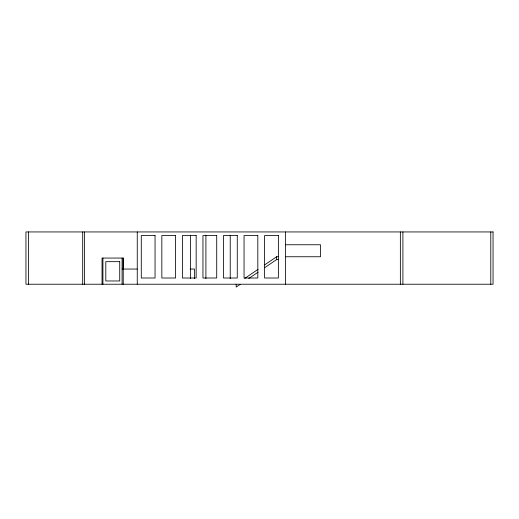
<?xml version="1.0" encoding="UTF-8"?>
<svg xmlns="http://www.w3.org/2000/svg" width="519" height="519" viewBox="0 0 519 519"><rect width="100%" height="100%" fill="white"/><g stroke="black" fill="none" stroke-linecap="round" stroke-linejoin="round"><path stroke-width="0.78" d="M244.799 278.372L258.053 269.361M264.684 264.859L276.614 256.749L278.1 256.749M240.161 284.354L236.184 287.059L236.184 284.23M248.776 278.495L258.053 272.19M264.684 267.681L276.614 259.571L278.1 259.571M285.541 244.76L320.502 244.76L320.502 256.749L285.541 256.749M122.082 269.05L137.256 269.05M190.123 269.05L194.521 269.05L194.521 278.638M490.786 231.941L490.786 284.23M402.9 231.941L402.9 284.23M400.357 231.941L400.357 284.23M285.541 231.941L285.541 284.23M276.614 256.749L276.614 259.571M230.235 235.159L230.235 278.599M205.9 235.159L205.9 278.599M190.557 235.159L190.557 278.599M137.256 231.941L137.256 284.23M123.237 284.23L123.237 258.06L102.042 258.06L102.042 284.23M123.178 258.06L123.178 269.05M122.082 258.06L122.082 284.23M102.924 258.06L102.924 284.23M84.467 231.941L84.467 284.23M82.696 231.941L82.696 284.23M28.415 231.941L28.415 284.23M493.05 231.941L25.95 231.941L25.95 284.23L493.05 284.23L493.05 231.941M155.051 235.561L141.285 235.561L141.285 278.009L155.051 278.009L155.051 235.561M175.604 235.561L161.844 235.561L161.844 278.009L175.604 278.009L175.604 235.561M196.156 235.561L182.396 235.561L182.396 278.009L196.156 278.009L196.156 235.561M216.715 235.561L202.948 235.561L202.948 278.009L216.715 278.009L216.715 235.561M237.267 235.561L223.501 235.561L223.501 278.009L237.267 278.009L237.267 235.561M257.82 235.561L244.053 235.561L244.053 278.009L257.82 278.009L257.82 235.561M278.372 235.561L264.606 235.561L264.606 278.009L278.372 278.009L278.372 235.561M119.727 261.66L105.805 261.66L105.805 280.974L119.727 280.974L119.727 261.66"/></g></svg>
